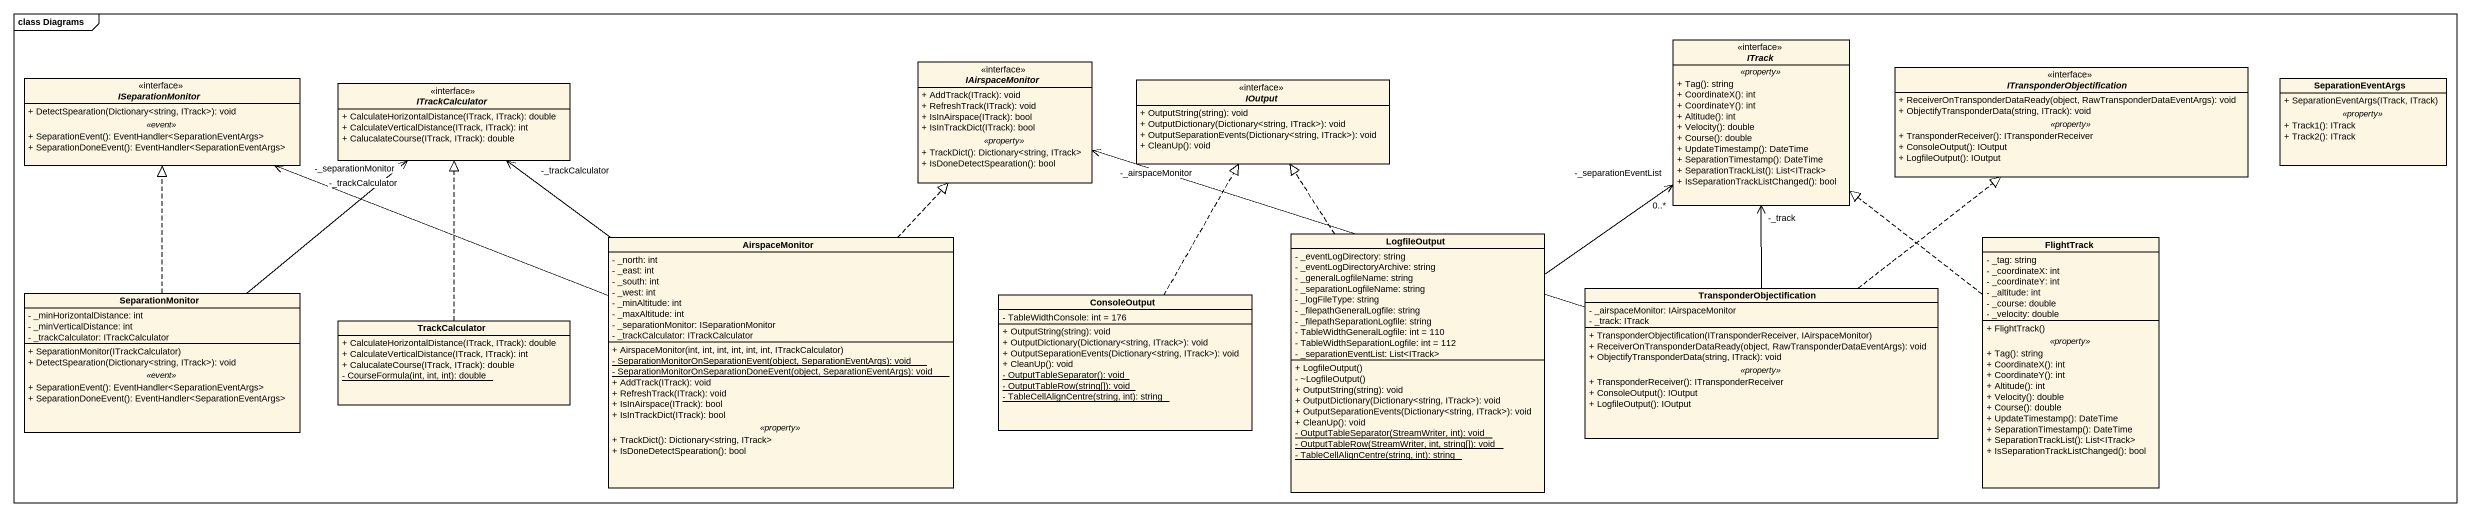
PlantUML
@startuml
mainframe class Diagrams
hide circle
hide empty members
skinparam classAttributeIconSize 0
interface IAirspaceMonitor {
  + AddTrack(ITrack): void
  + RefreshTrack(ITrack): void
  + IsInAirspace(ITrack): bool
  + IsInTrackDict(ITrack): bool
  .. <<property>> ..
  + TrackDict(): Dictionary<string, ITrack>
  + IsDoneDetectSpearation(): bool
}
interface ITrack {
  .. <<property>> ..
  + Tag(): string
  + CoordinateX(): int
  + CoordinateY(): int
  + Altitude(): int
  + Velocity(): double
  + Course(): double
  + UpdateTimestamp(): DateTime
  + SeparationTimestamp(): DateTime
  + SeparationTrackList(): List<ITrack>
  + IsSeparationTrackListChanged(): bool
}
interface ITransponderObjectification {
  + ReceiverOnTransponderDataReady(object, RawTransponderDataEventArgs): void
  + ObjectifyTransponderData(string, ITrack): void
  .. <<property>> ..
  + TransponderReceiver(): ITransponderReceiver
  + ConsoleOutput(): IOutput
  + LogfileOutput(): IOutput
}
interface ISeparationMonitor {
  + DetectSpearation(Dictionary<string, ITrack>): void
  .. <<event>> ..
  + SeparationEvent(): EventHandler<SeparationEventArgs>
  + SeparationDoneEvent(): EventHandler<SeparationEventArgs>
}
interface ITrackCalculator {
  + CalculateHorizontalDistance(ITrack, ITrack): double
  + CalculateVerticalDistance(ITrack, ITrack): int
  + CalucalateCourse(ITrack, ITrack): double
}
interface IOutput {
  + OutputString(string): void
  + OutputDictionary(Dictionary<string, ITrack>): void
  + OutputSeparationEvents(Dictionary<string, ITrack>): void
  + CleanUp(): void
}
class SeparationEventArgs {
  + SeparationEventArgs(ITrack, ITrack)
  .. <<property>> ..
  + Track1(): ITrack
  + Track2(): ITrack
}
class AirspaceMonitor {
  - _north: int
  - _east: int
  - _south: int
  - _west: int
  - _minAltitude: int
  - _maxAltitude: int
  - _separationMonitor: ISeparationMonitor
  - _trackCalculator: ITrackCalculator
  --
  + AirspaceMonitor(int, int, int, int, int, int, ITrackCalculator)
  {static} - SeparationMonitorOnSeparationEvent(object, SeparationEventArgs): void
  {static} - SeparationMonitorOnSeparationDoneEvent(object, SeparationEventArgs): void
  + AddTrack(ITrack): void
  + RefreshTrack(ITrack): void
  + IsInAirspace(ITrack): bool
  + IsInTrackDict(ITrack): bool
  .. <<property>> ..
  + TrackDict(): Dictionary<string, ITrack>
  + IsDoneDetectSpearation(): bool
}
class LogfileOutput {
  - _eventLogDirectory: string
  - _eventLogDirectoryArchive: string
  - _generalLogfileName: string
  - _separationLogfileName: string
  - _logFileType: string
  - _filepathGeneralLogfile: string
  - _filepathSeparationLogfile: string
  - TableWidthGeneralLogfile: int = 110
  - TableWidthSeparationLogfile: int = 112
  - _separationEventList: List<ITrack>
  + LogfileOutput()
  - ~LogfileOutput()
  + OutputString(string): void
  + OutputDictionary(Dictionary<string, ITrack>): void
  + OutputSeparationEvents(Dictionary<string, ITrack>): void
  + CleanUp(): void
  {static} - OutputTableSeparator(StreamWriter, int): void
  {static} - OutputTableRow(StreamWriter, int, string[]): void
  {static} - TableCellAlignCentre(string, int): string
}
class FlightTrack {
  - _tag: string
  - _coordinateX: int
  - _coordinateY: int
  - _altitude: int
  - _course: double
  - _velocity: double
  --
  + FlightTrack()
  .. <<property>> ..
  + Tag(): string
  + CoordinateX(): int
  + CoordinateY(): int
  + Altitude(): int
  + Velocity(): double
  + Course(): double
  + UpdateTimestamp(): DateTime
  + SeparationTimestamp(): DateTime
  + SeparationTrackList(): List<ITrack>
  + IsSeparationTrackListChanged(): bool
}
class SeparationMonitor {
  - _minHorizontalDistance: int
  - _minVerticalDistance: int
  - _trackCalculator: ITrackCalculator
  --
  + SeparationMonitor(ITrackCalculator)
  + DetectSpearation(Dictionary<string, ITrack>): void
  .. <<event>> ..
  + SeparationEvent(): EventHandler<SeparationEventArgs>
  + SeparationDoneEvent(): EventHandler<SeparationEventArgs>
}
class ConsoleOutput {
  - TableWidthConsole: int = 176
  + OutputString(string): void
  + OutputDictionary(Dictionary<string, ITrack>): void
  + OutputSeparationEvents(Dictionary<string, ITrack>): void
  + CleanUp(): void
  {static} - OutputTableSeparator(): void
  {static} - OutputTableRow(string[]): void
  {static} - TableCellAlignCentre(string, int): string
}
class TransponderObjectification {
  - _airspaceMonitor: IAirspaceMonitor
  - _track: ITrack
  --
  + TransponderObjectification(ITransponderReceiver, IAirspaceMonitor)
  + ReceiverOnTransponderDataReady(object, RawTransponderDataEventArgs): void
  + ObjectifyTransponderData(string, ITrack): void
  .. <<property>> ..
  + TransponderReceiver(): ITransponderReceiver
  + ConsoleOutput(): IOutput
  + LogfileOutput(): IOutput
}
class TrackCalculator {
  + CalculateHorizontalDistance(ITrack, ITrack): double
  + CalculateVerticalDistance(ITrack, ITrack): int
  + CalucalateCourse(ITrack, ITrack): double
  {static} - CourseFormula(int, int, int): double
}
AirspaceMonitor .up.|> IAirspaceMonitor
AirspaceMonitor -left-> "-_separationMonitor" ISeparationMonitor
AirspaceMonitor -up-> "-_trackCalculator" ITrackCalculator
LogfileOutput -up-> "-_separationEventList\n0..*" ITrack
LogfileOutput .up.|> IOutput
FlightTrack .up.|> ITrack
SeparationMonitor .up.|> ISeparationMonitor
SeparationMonitor -up-> "-_trackCalculator" ITrackCalculator
ConsoleOutput .up.|> IOutput
TransponderObjectification -left-> "-_airspaceMonitor" IAirspaceMonitor
TransponderObjectification -up-> "-_track" ITrack
TransponderObjectification .up.|> ITransponderObjectification
TrackCalculator .up.|> ITrackCalculator
@enduml
